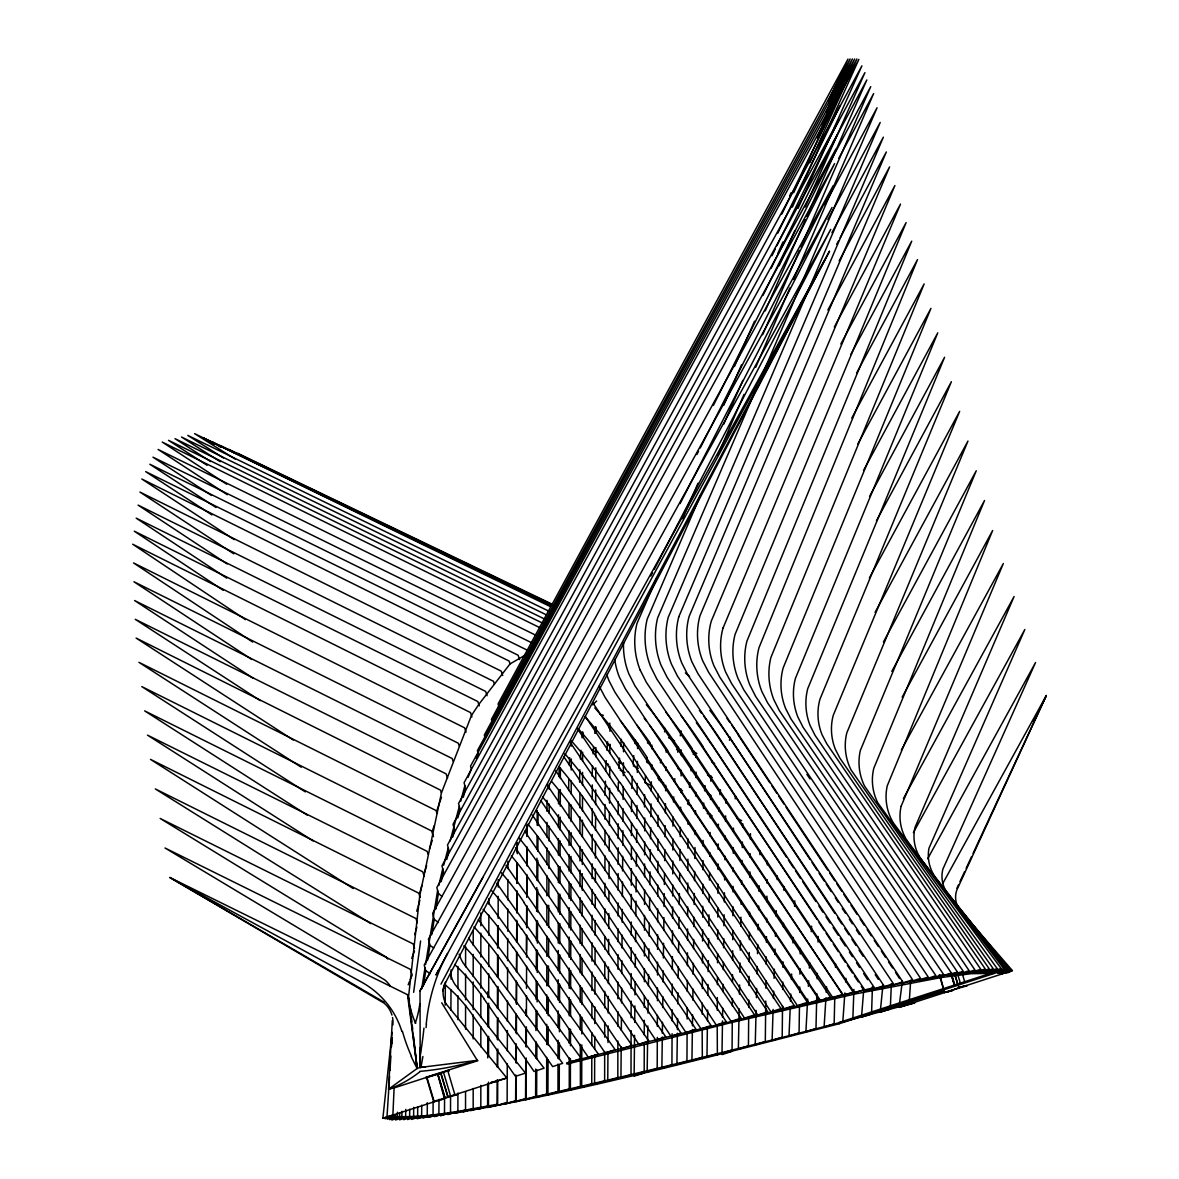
<?xml version="1.0" encoding="UTF-8"?>
<svg xmlns="http://www.w3.org/2000/svg" width="1179" height="1179" viewBox="0 0 1179 1179"><rect width="100%" height="100%" fill="white"/><g stroke="black" fill="none" stroke-linecap="round" stroke-linejoin="round"><path stroke-width="1.5" d="M457.909 1093.007L457.894 1111.34L447.873 1114.597M457.938 1019.643L457.953 995.798M457.953 988.459L457.968 966.456M465.543 1091.651L465.543 1110.014L455.507 1113.285M465.572 1029.223L465.572 1005.348M465.587 999.836L465.587 974.119M465.587 966.78L465.602 946.575M473.177 1088.497L473.177 1108.687L463.141 1111.959M473.192 1038.905L473.192 1015.031M473.192 1009.519L473.206 981.974M473.206 976.463L473.206 954.415M473.206 945.234L473.221 930.54M480.826 1085.358L480.826 1107.376L470.775 1110.633M480.826 1046.849L480.826 1026.673M480.826 1017.506L480.84 993.661M480.84 988.164L480.84 964.319M480.84 956.994L480.84 933.149M480.84 925.81L480.84 912.973M546.702 1057.371L546.658 1094.083L536.622 1097.354L536.754 1069.81M546.717 1044.506L546.732 1024.315M546.747 1013.306L546.776 994.943M546.776 985.762L546.805 965.557M546.82 956.375L546.835 936.185M546.85 925.161L546.879 904.971M546.879 895.789L546.909 875.599M546.923 864.575L546.938 848.055M546.953 837.031L546.968 822.352M546.982 811.329L546.997 800.32M604.68 1051.742L604.635 1081.04L594.584 1084.297L594.688 1054.866M604.694 1037.093L604.709 1022.444M604.739 1007.794L604.753 991.303M604.768 978.496L604.798 962.02M604.812 949.198L604.827 936.377M604.856 921.727L604.871 908.906M604.886 896.099L604.901 883.277M604.93 870.456L604.945 855.807M604.96 844.827L604.974 830.178M604.989 819.184L605.019 804.535M605.033 795.383L605.033 788.058M487.664 1083.604L487.605 1107.494C628.716 1076.162 769.474 1041.912 909.112 1004.11L914.845 1002.887L898.987 1007.382L902.348 981.237M487.723 1057.887L487.767 1037.667M487.797 1026.644L487.855 1004.596M487.87 997.257L487.885 991.745M488.504 1082.175L488.46 1106.049L478.423 1109.306M488.563 1056.472L488.607 1036.282M488.622 1027.101L488.666 1003.226M488.681 997.729L488.74 973.854M488.754 966.515L488.799 944.482M488.813 935.301L488.858 915.11M488.872 904.087L488.887 898.575M497.715 1080.303L497.641 1104.222C465.808 1109.866 433.754 1116.911 401.273 1116.675C418.059 1120.359 440.047 1114.464 458.248 1112.519C586.774 1090.148 712.838 1055.765 839.183 1023.755L994.604 973.309L994.265 972.13L838.829 1022.576L839.183 1023.755M497.744 1067.422L497.789 1049.015M497.818 1039.819L497.877 1017.742M497.906 1008.531L497.965 986.455M497.98 977.258L498.054 955.167M498.069 947.813L498.127 925.736M498.142 918.367L498.201 896.291M498.231 887.094L498.245 879.726M558.021 1064.077L557.962 1091.562L547.926 1094.834L548.073 1059.877M558.035 1058.58L558.065 1040.261M558.094 1027.44L558.124 1010.934M558.153 999.939L558.198 979.793M558.212 970.626L558.256 950.466M558.271 943.141L558.301 922.98M558.33 911.986L558.36 893.667M558.389 882.658L558.419 866.167M558.433 855.173L558.478 838.682M558.492 827.687L558.522 814.866M558.537 803.872L558.566 792.877M570.444 1058.609L570.356 1089.868L580.392 1086.596L580.333 1044.402M570.474 1045.744L570.518 1029.208M570.562 1016.342L570.607 999.792M570.636 988.768L570.695 970.391M570.724 959.352L570.769 940.975M570.798 929.951L570.857 911.573M570.887 900.535L570.931 883.999M570.96 872.976L571.004 856.426M571.034 845.402L571.078 832.536M571.108 821.512L571.152 804.962M571.181 793.939L571.226 781.073M571.255 770.034L571.284 759.011M571.314 746.145L571.329 740.633M581.807 1044.962L581.689 1087.333L591.74 1084.061L591.799 1056.546M581.837 1033.924L581.881 1017.344M581.925 1004.449L581.969 987.869M581.999 974.974L582.043 958.394M582.087 945.499L582.131 928.934M582.161 916.039L582.205 901.301M582.234 890.248L582.279 873.668M582.308 864.458L582.352 849.72M582.382 836.825L582.426 820.26M582.455 811.049L582.5 796.311M582.529 785.258L582.559 772.363M582.588 761.31L582.618 752.099M582.662 737.361L582.677 731.835M591.814 1045.522L591.843 1032.686M591.873 1018.008L591.902 1003.329M591.917 990.478L591.961 972.13M591.976 961.121L592.02 942.773M592.035 929.922L592.064 915.243M592.094 904.234L592.109 889.555M592.138 878.547L592.167 863.853M592.182 851.017L592.212 834.496M592.241 825.329L592.271 808.809M592.285 799.627L592.315 784.949M617.87 1041.086L617.825 1077.901L607.76 1081.172L607.951 1051.712M617.899 1026.364L617.914 1011.626M617.943 998.746L617.973 982.181M617.988 969.285L618.002 954.563M618.032 941.667L618.047 928.787M618.061 915.891L618.091 903.011M618.105 890.13L618.135 873.551M618.15 864.354L618.164 847.775M618.179 838.578L618.209 823.841M618.223 814.645L618.238 801.749M631.089 1030.608L631.016 1074.776L620.95 1078.048L621.2 1046.878M631.119 1017.728L631.148 1001.163M631.163 988.282L631.192 973.559M631.222 960.679L631.237 947.798M631.266 934.918L631.281 922.037M631.31 909.142L631.34 894.419M631.354 885.223L631.384 868.658M631.399 859.462L631.428 846.581M631.443 835.528L631.472 822.647M631.487 811.609L631.517 800.57M644.25 1042.369L644.191 1072.934L634.125 1076.206L634.567 1035.324M644.265 1035.015L644.294 1020.292M644.323 1007.426L644.353 996.388M644.382 981.68L644.397 968.799M644.427 955.933L644.456 943.053M644.486 930.187L644.515 915.479M644.53 904.44L644.559 889.732M644.589 876.852L644.618 863.986M644.633 854.79L644.662 841.909M644.677 830.886L644.707 818.005M445.913 1003.727A21.03 18.333 77.9 0 1 444.277 985.054L829.471 251.304L420.019 990.832L420.196 1067.452L417.174 1068.439L388.539 1089.204L392.312 1020.572M433.12 1101.952L433.061 1114.774L423.025 1118.031M450.57 1096.116L450.511 1112.578L440.474 1115.85M450.909 1010.167L450.982 990.051M451.026 979.071L451.056 969.919M497.096 1103.736L497.17 1079.89M497.214 1067.054L497.273 1050.548M497.302 1039.554L497.376 1019.378M497.405 1008.384L497.479 988.208M497.509 977.214L497.582 955.211M497.612 947.872L497.685 925.869M507.265 1063.664L507.132 1102.291L498.761 1105.018M507.309 1050.784L507.383 1030.534M507.412 1021.338L507.486 1001.104M507.515 990.065L507.589 967.974M507.618 960.62L507.692 938.543M507.722 931.174L507.795 909.097M507.825 899.901L507.898 879.667M507.943 868.614L507.957 861.259M526.247 1058.079L526.099 1098.445L516.048 1101.717L516.181 1076M526.291 1047.055L526.365 1026.88M526.409 1015.856L526.482 995.665M526.497 988.326L526.586 966.308M526.615 957.127L526.704 935.109M526.718 927.77L526.807 905.737M526.836 896.556L526.925 874.538M526.954 865.357L527.028 847.008M527.057 835.999L527.101 824.976M548.132 1045.154L548.22 1026.762M548.264 1015.723L548.353 997.316M548.397 986.278L548.486 966.043M548.53 956.847L548.603 938.44M548.662 927.401L548.751 905.325M548.795 896.128L548.869 879.563M548.913 868.525L548.987 851.975M549.031 840.922L549.105 826.214M549.163 813.333L549.193 804.137M549.267 789.414L549.281 783.888M559.318 1064.799L559.229 1092.314L569.265 1089.057L569.251 1057.917M559.347 1059.302L559.406 1042.781M559.436 1031.772L559.494 1015.266M559.553 1002.43L559.612 984.082M559.657 973.073L559.716 954.725M559.76 943.716L559.833 923.54M559.863 914.359L559.937 894.183M559.981 883.174L560.04 866.668M560.069 855.659L560.128 840.981M560.172 829.972L560.217 817.135M560.261 806.127L560.32 789.621M560.349 778.612L560.393 767.603M594.717 1049.339L594.761 1036.459M594.805 1023.578L594.879 1007.028M594.923 994.148L594.982 977.583M595.027 964.702L595.1 948.137M595.144 935.256L595.203 920.548M595.248 907.668L595.292 894.787M595.351 881.907L595.395 869.026M595.439 857.988L595.498 841.423M595.542 830.384L595.601 815.662M595.646 804.623L595.69 789.901M595.734 780.704L595.778 767.824M595.822 756.785L595.852 747.574M595.911 732.866L595.926 727.34M657.307 1037.387L657.204 1068.572L647.153 1071.844L647.816 1025.966M657.337 1026.378L657.381 1015.37M657.425 1000.691L657.469 987.84M657.514 975.004L657.543 962.152M657.587 949.316L657.646 934.638M657.676 921.786L657.72 908.95M657.764 896.099L657.794 885.09M657.838 872.254L657.882 861.245M657.911 850.236L657.941 839.227M657.985 826.376L658.029 815.367M672.074 1033.732L671.927 1064.946L661.876 1068.218L662.303 1036.989M672.118 1020.867L672.177 1009.858M672.236 995.164L672.281 984.141M672.354 969.447L672.398 956.596M672.457 943.731L672.516 930.879M672.575 918.028L672.619 907.005M672.664 895.981L672.723 884.957M672.767 873.948L672.826 861.083M672.87 850.074L672.914 839.05M672.973 826.184L673.017 817.003M687.106 1031.831L686.959 1061.218L676.908 1064.49L677.365 1033.246M687.165 1018.98L687.21 1007.957M687.283 991.421L687.342 980.397M687.401 965.704L687.46 952.853M687.519 939.987L687.578 928.978M687.637 916.112L687.681 906.931M687.74 892.238L687.784 883.056M687.843 870.19L687.902 859.167M687.947 848.158L687.991 838.962M688.064 824.268L688.079 820.599M427.314 1102.704L427.255 1115.496L417.219 1118.753M516.24 1063.134L516.328 1046.598M516.387 1033.747L516.476 1015.37M516.535 1004.346L516.638 982.313M516.697 971.29L516.785 952.912M516.844 941.888L516.947 921.683M516.991 912.502L517.08 892.297M517.124 883.1L517.227 862.895M517.272 853.714L517.33 842.69M515.783 1074.909L515.621 1100.7L505.57 1103.957M515.871 1062.028L515.989 1043.607M516.063 1032.568L516.181 1014.146M516.24 1003.093L516.387 981.002M516.446 971.791L516.579 951.541M516.638 942.33L516.77 920.224M516.815 912.855L516.962 890.764M517.006 883.395L517.139 863.146M517.213 852.093L517.272 842.882M525.775 1059.273L525.539 1099.801L535.59 1096.529L535.738 1069.029M525.849 1046.392L525.967 1027.97M526.04 1015.075L526.07 1009.563M526.423 950.628L526.512 935.89M526.571 926.679L526.689 906.43M526.733 897.219L526.866 876.97M526.925 865.917L527.028 847.495M527.101 836.442L527.16 825.403M535.811 1058.035L535.9 1041.529M535.959 1030.534L536.077 1010.374M536.136 999.365L536.239 981.046M536.312 970.037L536.43 949.876M536.474 940.709L536.592 920.548M536.651 911.382L536.784 887.551M536.828 880.212L536.946 858.224M537.005 849.057L537.079 836.22M537.138 825.226L537.226 810.562M536.813 1058.786L536.887 1044.108M536.961 1029.414L537.064 1011.051M537.108 1001.87L537.211 981.665M537.256 972.483L537.373 950.451M537.418 943.112L537.521 921.079M537.58 911.898L537.683 889.865M537.742 880.684L537.845 860.478M537.889 851.297L537.963 836.604M538.022 825.595L538.081 812.744M608.01 1042.501L608.113 1025.936M608.187 1013.041L608.29 996.461M608.379 983.581L608.482 967.001M608.556 954.106L608.659 939.383M608.718 928.33L608.821 913.607M608.895 900.712L608.953 891.501M609.027 878.606L609.13 862.041M609.204 850.987L609.292 836.265M609.366 825.212L609.44 812.316M609.499 803.105L609.602 788.383M609.661 777.329L609.735 766.276M609.808 753.396L609.867 744.185M609.956 731.289L609.985 725.763M702.139 1028.751L702.345 1058.668L701.991 1057.489L691.94 1060.761L692.382 1029.503M702.212 1014.117L702.271 1003.152M702.345 988.533L702.404 977.568M702.478 962.934L702.522 953.796M702.581 941.004L702.64 930.039M702.713 917.233L702.758 906.268M702.831 893.476L702.876 884.338M702.949 869.719L702.993 860.567M703.067 845.947L703.097 840.465M717.2 1024.949L717.377 1054.94L717.038 1053.761L706.973 1057.032L707.371 1028.132M717.274 1010.315L717.348 997.522M717.421 984.716L717.466 977.406M717.539 962.771L717.598 953.634M717.672 939L717.731 929.863M717.805 917.07L717.849 907.918M717.937 893.299L717.982 884.147M718.07 869.527L718.099 864.045M718.173 849.411L718.203 843.928M732.247 1022.458L732.071 1051.329L721.99 1054.601L722.491 1020.926M732.351 1005.908L732.395 998.539M732.483 981.989L732.542 974.635M732.631 959.927L732.675 950.731M732.748 939.707L732.807 930.511M732.896 915.788L732.955 906.607M733.043 891.884L733.073 886.372M733.161 871.664L733.191 867.98M733.279 853.272L733.309 847.76M413.696 1107.317L413.637 1116.439L403.601 1119.696M417.705 1107.11L417.631 1116.307L407.61 1119.564M421.728 1105.18L421.64 1116.159L411.618 1119.416M444.586 1096.868L444.483 1113.374L434.447 1116.646M445.205 1005.156L445.353 983.139M621.333 1030.387L621.421 1017.551M621.539 1002.887L621.657 988.223M621.775 973.559L621.878 960.738M621.967 947.901L622.07 935.065M622.173 922.243L622.276 909.407M622.379 896.585L622.483 881.921M622.571 870.913L622.689 856.249M622.777 845.255L622.895 830.591M622.954 821.424L623.057 808.602M623.131 799.436L623.234 786.599M623.323 775.605L623.411 762.769M623.499 751.775L623.573 742.608M420.387 1047.276L420.196 1067.452L477.274 1060.363L441.727 1002.813M439.015 1099.359L438.883 1114.037L428.847 1117.309M748.68 1016.578L748.429 1045.876L738.363 1049.148L739.145 1008.826M748.768 1007.426L748.827 1000.101M748.96 985.452L749.048 976.3M749.181 961.651L749.254 952.499M749.372 939.678L749.431 932.353M749.579 915.877L749.608 912.207M749.918 877.412L749.962 871.929M750.095 857.28L750.139 853.611M634.7 1022.458L634.877 1005.908M634.98 994.884L635.127 982.019M635.275 967.311L635.407 954.43M635.54 941.564L635.658 930.54M635.82 915.832L635.967 901.124M636.071 891.928L636.218 877.22M636.336 866.197L636.468 853.316M636.586 842.292L636.719 829.426M636.837 818.388L636.969 805.522M637.087 794.484L637.205 783.46M637.323 772.437L637.441 761.398M637.574 748.532L637.633 743.021M765.76 1001.074L765.304 1041.558L755.238 1044.815L756.093 1010.344M765.893 988.194L765.982 980.825M766.173 964.26L766.247 956.906M766.409 942.183L766.483 936.657M766.645 921.934L766.689 918.264M766.866 901.699L766.925 896.173M767.072 883.292L767.116 879.608M767.278 864.9L767.323 861.215M782.532 1005.982L782.193 1037.225L772.112 1040.497L773.1 1009.416M782.723 989.446L782.812 982.092M782.974 967.384L783.033 961.872M783.431 926.959L783.475 923.275M783.843 890.204L783.888 886.52M409.717 1109.218L409.629 1116.587L399.593 1119.844M648.008 1013.115L648.185 1000.264M648.406 985.585L648.553 974.561M648.774 959.883L648.922 948.874M649.113 936.023L649.305 923.172M649.482 910.321L649.673 897.484M649.85 884.633L650.042 871.782M650.204 860.773L650.366 849.75M650.513 838.741L650.675 827.732M650.837 816.723L651.029 803.872M651.206 791.021L651.339 781.839M651.53 769.003L651.574 765.333M651.825 748.812L651.869 745.143M662.347 1033.305L662.495 1022.281M662.701 1007.588L662.849 996.564M663.055 981.856L663.202 970.833M663.379 957.982L663.571 943.274M663.748 930.423L663.924 917.557M664.072 906.533L664.249 893.667M664.366 884.486L664.529 873.462M664.691 860.596L664.853 849.573M665.015 836.722L665.177 825.698M665.354 812.832L665.472 803.651M665.649 790.785L665.722 785.273M665.914 770.58L665.973 766.895M666.164 752.202L666.223 748.532M677.409 1029.562L677.571 1018.538M677.792 1003.845L677.954 992.806M678.161 978.113L678.323 967.075M678.544 952.381L678.706 941.343M678.883 928.477L679.045 917.454M679.237 904.588L679.399 893.564M679.59 880.698L679.693 873.344M679.885 860.478L680.032 849.455M680.224 836.589L680.357 827.393M680.607 810.857L680.651 807.173M680.872 792.48L680.917 788.795M681.108 775.929L681.197 770.418L677.984 768.649M692.441 1025.833L692.589 1014.81M692.81 1000.101L692.957 989.063M693.178 974.355L693.326 963.331M693.547 948.623L693.679 939.427M693.856 926.561L693.989 917.365M694.18 904.499L694.328 893.476M694.519 880.61L694.652 871.414M694.829 858.548L694.991 847.509M695.183 834.644L695.227 830.974M695.463 814.424L695.522 810.739M695.728 796.031L695.787 792.362M695.993 777.654L696.067 772.142M707.474 1020.896L707.636 1010.064M707.842 995.415L707.989 984.436M708.166 971.614L708.328 960.62M708.505 947.813L708.638 938.661M708.815 925.839L708.962 914.845M709.154 902.038L709.257 894.714M709.463 880.065L709.566 872.74M709.787 856.263L709.846 852.594M710.082 836.117L710.126 832.462M710.333 817.813L710.377 814.144M710.583 799.495L710.642 795.84M710.849 781.191L710.922 775.694M722.55 1017.271L722.698 1008.119M722.948 991.642L723.051 984.318M723.272 969.669L723.39 962.344M723.611 947.71L723.744 938.558M723.95 925.736L724.112 914.757M724.304 901.935L724.437 892.783M724.643 879.976L724.687 876.306M724.938 859.83L724.997 856.175M725.247 839.699L725.306 836.029M725.527 821.395L725.616 815.897M725.807 803.091L725.866 799.421M799.45 1007.19L799.067 1032.892L789.002 1036.164L790.254 1006.91M799.671 992.497L799.76 986.985M799.937 974.134L800.025 968.622M800.246 953.929L800.32 948.417M405.768 1109.38L405.62 1116.719L395.599 1119.976M420.402 1056.561L420.196 1067.452L425.575 1066.759M739.425 994.162L739.616 985.01M739.867 972.174L740.044 963.007M740.294 950.186L740.471 941.019M740.751 926.355L740.928 917.203M741.178 904.367L741.252 900.697M741.576 884.206L741.65 880.551M741.974 864.045L742.033 860.39M742.284 847.554L742.402 842.057M742.682 827.393L742.755 823.738M816.811 993.573L815.971 1028.56L805.891 1031.831L807.659 999.055M817.165 978.85L817.312 973.323M818.064 942.021L818.197 936.494M834.791 996.476L834.157 1023.814L824.092 1027.086L825.934 997.861M835.469 967.325L835.557 963.685M397.441 1112.254L397.352 1115.923L387.331 1119.18M399.681 1112.681L399.593 1116.351L389.571 1119.608M401.965 1111.296L401.833 1116.793L391.811 1120.05M756.417 997.64L756.638 988.474M757.006 973.825L757.183 966.485M757.507 953.664L757.743 944.497M758.112 929.848L758.244 924.351M758.613 909.687L758.701 906.017M759.07 891.368L759.202 885.871M759.983 854.716L760.072 851.046M773.439 998.436L773.675 991.126M774.072 978.319L774.367 969.182M774.824 954.563L775.001 949.066M775.399 936.273L775.517 932.618M776.047 916.157L776.209 910.674M777.197 879.593L777.315 875.938M872.431 986.617L871.561 1013.969L861.495 1017.241L863.735 989.77M853.92 989.461L852.859 1018.892L842.779 1022.164L844.886 992.924M790.49 1001.428L790.8 994.118M791.418 979.498L791.654 974.016M792.981 942.935L793.216 937.452M794.543 906.371L794.779 900.889M890.44 1005.436L891.368 983.669M427.535 1077.061L394.11 1087.922L392.887 1115.054L382.866 1118.311L392.076 1032.273M392.858 1024.949L392.99 1022.473A22.416 19.527 77.8 0 0 392.533 1017.506M808.352 986.292L808.647 980.84M809.339 968.092L809.634 962.624M811.299 931.661L811.594 926.193M826.273 992.379L826.612 986.897M387.036 1116.307L389.601 1076.118M389.954 1070.635L390.883 1056.016M391.472 1046.878L392.047 1037.741M909.318 1000.47L910.719 980.412M845.682 981.96L845.947 978.305M391.752 1043.887L392.076 1040.232M426.091 1027.587L426.43 1024.006M882.924 985.29L880.212 1012.319L890.278 1009.062M413.637 992.335L420.608 940.975M421.714 988.842L425 967.944M437.615 890.499L425.56 964.496M435.891 908.994L438.396 893.431L436.834 887.566L834.57 163.616L713.398 405.355M423.261 986.366L425.781 970.877L424.219 965.011L830.738 229.374L654.212 569.472M427.461 960.546L429.981 945.057L428.419 939.191L832.02 207.475L680.121 503.566M431.676 934.785L434.226 919.369L432.634 913.386L833.288 185.545L700.193 448.005M527.042 654.065L510.035 663.91L478.792 704.408L471.467 715.447L441.418 792.966L419.695 896.011L408.465 997.567L417.174 1068.439L407.521 994.693L169.864 877.53L383.927 1003.049A22.416 19.527 77.8 0 1 391.944 1015.075M438.794 885.473L442.744 868.717M441.152 881.7L443.525 871.649L441.963 865.784L835.896 149.099L762.887 295.531M443.658 865.253L448.271 847.952M450.113 841.025L459.324 806.421M460.709 801.234L464.85 785.671M446.738 859.535L449.052 850.884L447.489 845.019L837.252 134.701L771.066 268.326M452.736 837.031L454.578 830.119L453.016 824.268L838.593 120.317L776.843 245.821M457.791 818.005L460.105 809.354L458.543 803.503L839.949 105.933L777.742 233.221M463.318 797.24L465.631 788.589L464.069 782.738L841.305 91.535L781.839 214.092M442.788 990.773L445.544 982.063M468.078 777.374L471.305 769.091L470.524 766.158L842.676 84.814L817.135 137.796M723.169 627.759L900.505 204.085L834.319 327.04M901.11 806.274L1003.358 563.503L901.346 750.065M678.736 616.897L883.366 137.177L831.947 232.705M757.183 386.476L657.646 617.914A69.281 60.306 77.8 0 0 661.036 665.192L667.196 677.439L874.302 987.589C771.744 1012.26 668.552 1035.368 566.627 1062.927L566.981 1064.092L731.437 1022.532L854.834 994.03L941.697 977.435L971.069 973.707L994.604 973.309M761.546 376.337L877.073 107.746L824.74 204.763M497.538 709.891L498.864 706.796L498.098 703.863L847.981 59.083L828.675 100.863M700.341 495.755L647.197 619.108A70.401 61.279 77.8 0 0 650.69 666.769L656.88 679.119L864.531 989.594L854.48 992.865L691.778 748.665M717.819 455.197L744.023 394.361M755.68 367.332L789.901 287.912M793.541 279.467L873.624 93.598L838.8 158.295M656.836 577.798L636.999 623.367A68.014 59.23 77.8 0 0 640.226 670.217M682.567 518.716L697.997 483.272M723.729 424.189L742.829 380.316M762.68 334.733L799.436 250.331M800.895 246.956L870.736 86.612L830.576 161.11M723.729 405.296L741.517 364.842M765.245 310.902L805.286 219.869M806.775 216.494L866.83 79.951L832.831 143.16M476.139 758.185L478.202 753.514L477.421 750.581L844.002 78.374L821.822 124.841M734.414 366.522L754.545 321.189M779.157 265.761L794.823 230.494M805.257 206.988L864.929 72.641L824.696 147.08M777.742 253.691L783.003 241.946M798.036 208.403L861.908 65.847L829.5 125.755M792.362 207.077L858.872 59.377L839.64 94.968M809.855 162.731L856.868 58.965L837.635 94.512M793.659 192.781L854.628 58.965L838.844 88.071M789.606 196.053L791.138 192.708M827.879 112.447L852.388 58.95L840.096 81.616M833.995 94.04L850.147 58.95L834.349 88.042M956.906 888.214L958.453 884.898M959.986 881.583L964.614 871.605M966.161 868.289L971.555 856.661M973.088 853.331L1046.318 695.507L942.832 883.395M828.94 103.796L846.861 65.449L491.407 719.382L492.188 722.3M826.464 111.872L845.328 71.948L484.318 735.018L485.085 737.936M440.99 984.141L829.471 251.304L435.95 974.959L438.676 969.949M771.965 255.74L775.222 249.123M1033.364 721.887L1046.318 695.507L956.921 889.821A18.776 16.432 77.9 0 0 955.653 898.707L955.933 900.962A18.776 16.432 77.9 0 0 959.455 909.304M696.877 454.563L698.543 451.292M650.823 576.015L652.518 572.743M839.139 260.898L889.585 166.917L699.972 615.806A62.605 54.499 77.9 0 0 702.655 660.726L708.623 672.325L912.62 979.778L902.569 983.05L864.266 990.846L861.304 986.381M856.558 373.095L917.498 259.616L758.996 647.684A62.782 54.72 77.8 0 0 761.885 691.557L767.647 702.905L951.394 972.999L941.343 976.256L902.569 983.05M827.909 219.545L880.212 122.454L668.198 617.413A67.468 58.714 77.9 0 0 671.411 664.057L677.498 676.142L883.852 985.644L873.801 988.916M836.677 244.304L838.416 241.061M840.17 237.834L886.328 151.958L689.111 616.44A64.108 55.84 77.8 0 0 691.955 661.92L697.968 673.666L902.76 981.827L892.709 985.084M827.85 310.062L894.905 185.545L711.291 621.082A61.617 53.674 77.8 0 0 713.87 665.649L719.809 677.144L920.578 978.349L910.527 981.621M840.804 344.032L906.12 222.61L735.062 634.435A63.474 55.325 77.8 0 0 738.025 678.47L743.802 689.862L935.905 975.696L925.854 978.968M850.766 354.54L911.721 241.15L746.941 641.096A62.988 54.882 77.9 0 0 749.859 685.028L755.621 696.406L943.554 974.385L933.503 977.642M851.798 418.059L924.144 283.933L770.904 657.469A61.617 53.689 77.9 0 0 773.881 699.766L779.393 710.731L957.525 972.159L941.343 976.256M857.826 443.997L930.953 308.382L783.18 667.874A57.019 49.724 77.9 0 0 785.641 708.564L791.05 719.057L963.346 971.437L947.474 975.431M863.529 470.539L937.777 332.832L795.457 678.279A55.104 48.044 77.9 0 0 797.932 717.156L803.046 727.207L969.167 970.715L959.102 973.972M869.557 496.477L944.585 357.281L807.733 688.683A53.291 46.497 77.9 0 0 810.209 725.763L815.072 735.372L974.974 969.978L964.908 973.25M876.454 520.794L951.379 381.716L820.009 699.073A48.943 42.709 77.9 0 0 822.014 734.605L826.759 743.757L980.781 969.256L970.715 972.528L953.28 974.709M835.351 94.541L837.105 91.314M869.35 578.049L959.662 411.353L833.273 715.255A48.03 41.943 77.9 0 0 835.38 749.343L839.89 758.156L985.276 968.961L975.21 972.233L970.715 972.528M875.069 612.417L967.959 441.064L846.831 732.793A47.646 41.589 77.9 0 0 851.076 769.946L989.255 968.829L979.189 972.1L975.21 972.233M883.439 641.921L976.256 470.775L860.346 750.463A47.455 41.457 77.9 0 0 864.634 786.216L993.219 968.711L983.153 971.968L979.189 972.1M891.796 671.411L984.539 500.486L873.831 768.192A44.463 38.833 77.9 0 0 877.78 802.781L997.183 968.578L987.118 971.85L983.153 971.968M902.171 697.187L992.644 530.506L887.256 785.803A44.861 39.216 77.9 0 0 893.387 822.942L1001.133 968.46L991.067 971.717L987.118 971.85M903.365 798.669L1014.102 596.5L915.066 827.26A35.414 30.993 77.9 0 0 921.831 860.213M913.386 832.595L1024.831 629.512L928.978 848.217A33.513 29.254 77.9 0 0 936.951 879.254L1008.089 969.669L998.009 972.94L991.067 971.717M927.681 858.725L1035.56 662.524L942.935 869.026A25.629 22.401 77.9 0 0 947.99 894.021L1010.226 970.14L1000.146 973.412L998.009 972.94M420.019 990.832L482.889 877.5M592.698 704.865L596.618 700.989M966.603 985.88C969.064 984.774 960.266 987.088 965.852 985.703L963.744 986.219M455.713 1095.07L456.509 1094.687L454.667 1094.982M966.957 985.791L944.07 992.453L944.806 992.364M944.453 992.335L939.84 975.004M962.035 912.428L1012.393 970.597L1008.06 972.646L1000.146 973.412M443.658 1072.065L437.763 1074.275M441.698 1099.609L447.961 1096.691L440.858 1072.846L437.91 1074.231L445.131 1098.091L444.35 1098.327L437.733 1074.275L426.518 1077.503L433.621 1101.348L445.161 1098.047M955.447 989.048L956.287 988.813L955.226 989.122M426.518 1077.503L440.858 1072.846M952.72 990.389L945.587 992.276L952.883 990.345M961.43 986.823L964.024 986.13L958.556 987.619L961.622 986.749M477.922 1060.673L425.943 1077.252L427.461 1077.075M382.866 1118.311L436.819 1100.921M452.898 1095.394L506.837 1078.004L445.957 1003.697M385.106 1118.738L395.112 1115.481M883.351 986.97L893.387 983.699L687.814 674.86L681.757 662.952A65.729 57.211 77.9 0 1 678.765 616.912M918.19 980.294L928.241 977.023L731.614 683.599L725.689 672.148A61.131 53.32 77.7 0 1 723.125 627.729M634.14 1074.909L644.191 1071.652M722.005 1053.304L732.071 1050.032M993.72 972.027L1003.801 968.755L906.636 840.023M995.872 972.483L1005.952 969.212L921.845 860.198M941.431 990.375L941.888 991.893L887.05 1009.504L889.246 1008.988L888.789 1007.455L944.158 989.874M898.987 1007.382L945.912 992.173L944.438 992.482M965.527 985.806L1012.393 970.597M960.369 987.103L949.817 991.215M437.866 1074.275L441.757 1073.155M506.837 1078.004L490.995 1082.514L496.845 1081.261M456.096 1094.967L444.969 1098.135L438.367 1075.985M450.761 1095.925L447.858 1096.75L440.592 1072.934M438.956 1100.39L441.86 1099.565M947.415 991.848L950.009 991.141M446.06 1071.446L443.466 1072.138L450.57 1095.998L453.163 1095.291M436.554 1101.009L439.148 1100.316M445.78 1071.534L447.814 1071.033M888.804 1007.455L890.985 1006.94M394.11 1087.922L388.539 1089.204A290.285 171.913 74.9 0 0 419.871 1071.785M447.548 1071.121L449.405 1070.841M426.474 1077.798L427.609 1077.591M435.051 1101.333L433.209 1101.613L434.064 1101.215L426.945 1077.37L426.091 1077.768L426.842 1077.68M433.577 1101.643L434.727 1101.451M940.533 992.143L941.888 991.893M449.243 1070.326L447.725 1070.503L454.917 1094.878M1001.266 973.633L1002.327 973.869M600.067 714.4L603.339 715.299M591.652 749.977L596.677 752.276M618.444 762.224L623.47 764.523M660.328 781.368L663.674 782.9M606.905 743.772L610.25 745.305M532.26 643.056L152.961 457.172L211.542 495.475M552.288 604.237L237.804 453.34L247.251 459.103M552.627 605.033L228.947 449.464L235.225 453.311M551.772 605.122L220.252 445.515L224.953 448.403M552.583 606.05L211.572 441.58L220.945 447.372M551.801 606.212L202.876 437.63L213.797 444.424M550.49 606.669L194.609 433.651L235.122 459.058M549.65 611.562L187.815 435.419L223.494 457.968M545.715 614.539L181.507 437.026L220.267 461.711M545.494 619.491L175.023 438.676L210.673 461.564M542.826 623.249L168.538 440.342L207.091 465.292M539.908 627.7L162.23 442.066L226.692 484.23M535.487 635.098L158.089 449.45L227.311 494.723M527.676 650.381L149.821 464.231L215.949 507.471M605.284 762.784L608.57 764.419M620.08 770.138L625.017 772.584M644.736 782.384L651.324 785.641M687.49 803.606L690.791 805.228M707.223 813.392L712.16 815.839M633.285 765.878L638.207 768.369M657.911 778.332L661.198 779.997M679.251 789.119L682.538 790.785M736.728 818.167L741.65 820.658M647.183 762.518L652.09 765.038M707.621 793.629L710.893 795.309M668.611 737.745L674.535 740.869M647.418 742.858L650.661 744.583M707.444 774.868L712.308 777.462M676.554 749.52L681.403 752.158M692.191 751.834L695.418 753.602M693.827 751.775L696.804 753.455M711.644 761.84L714.621 763.506M385.651 956.759L160.167 818.462L413.136 943.922L414.551 948.225M370.81 923.599L155.319 788.928L415.936 918.529L417.366 922.833M313.157 840.936L147.508 735.151L422.745 871.782L424.16 876.1M353.228 888.553L150.485 759.379L418.751 893.151L420.181 897.455M307.351 815.205L144.649 710.878L427.166 851.371L428.124 854.23M305.317 791.875L141.804 686.605L431.602 830.944L433.504 836.692M301.234 767.205L138.945 662.333L436.038 810.518L436.982 813.392M293.32 740.044L136.086 638.06L440.46 790.107L441.418 792.966M260.264 700.635L135.246 619.314L446.104 773.866L447.534 778.169M383.986 1002.121L169.864 877.53L360.848 981.724A106.906 94.629 -31.3 0 1 401.877 1031.492M211.955 514.958L145.68 471.629L518.126 655.244L519.556 659.562M253.234 678.279L134.598 600.538L452.205 758.539L453.149 761.413M234.179 539.614L141.819 479.013L509.077 661.036L510.035 663.91M233.737 553.806L139.933 492.056L501.267 671.16L502.696 675.479M227.164 563.945L138.061 505.098L493.456 681.285L494.414 684.159M251.746 659.474L133.964 581.763L458.307 743.227L459.25 746.086M226.736 578.137L136.174 518.141L485.645 691.41L487.074 695.728M223.244 590.311L134.288 531.184L477.834 701.534L479.263 705.853M252.66 642.039L133.536 562.928L464.614 727.826L466.044 732.144M245.527 619.638L132.682 544.212L470.509 712.573L471.939 716.876M689.568 676.392L685.382 672.973M488.106 902.23L598.357 1054.055L588.336 1057.312L513.351 947.459M496.772 883.263L615.202 1049.737L605.181 1052.994L521.781 928.86M506.012 865.298L632.047 1045.419L622.026 1048.691L524.066 902.819M493.353 981.798L552.671 1066.597L562.692 1063.325L470.657 941.196A36.564 31.833 77.8 0 1 468.947 938.13M472.558 1015.178L515.459 1076.368L525.466 1073.111L454.888 984.318A25.304 22.003 77.8 0 1 450.702 974.001M515.518 848.025L648.892 1041.116L638.871 1044.373L532.554 884.324M484.083 998.967L534.058 1071.475L544.079 1068.218L463.008 962.727A32.319 28.119 77.8 0 1 459.176 954.106M524.743 831.313L665.737 1036.798L655.701 1040.055L539.967 866.064A292.038 254.089 77.8 0 0 519.217 838.225M532.289 814.998L680.976 1032.996L670.954 1036.267L549.871 853.625A309.576 269.298 77.8 0 0 527.927 824.136M649.776 743.905L820.392 1000.455L830.443 997.183L625.371 688.831L619.388 677.144A63.578 55.339 77.8 0 1 614.775 659.503M555.707 770.786L726.293 1021.751L716.257 1025.008L583.443 824.342M547.307 785.14L711.055 1025.553L701.004 1028.81L570.459 833.641M563.709 756.594L741.119 1018.096L731.083 1021.353L594.319 814.704M540.778 800.497L696.008 1029.267L685.986 1032.539L560.791 843.604M570.179 742.402L754.575 1014.883L744.538 1018.14L603.899 804.373M578.167 729.845L767.78 1011.744L757.743 1015.016L611.901 793.305M668.125 751.775L832.757 997.596L842.793 994.339L634.936 685.795L628.879 673.887A65.773 57.285 77.8 0 1 623.573 642.526M806.908 774.352L809.973 778.936M738.363 735.269L769.813 782.723M771.847 785.789L776.917 793.438M778.951 796.503L784.02 804.152M786.039 807.217L827.643 869.984M829.662 873.049L834.747 880.698M836.766 883.764L841.835 891.412M843.869 894.478L848.939 902.127M850.973 905.192L857.059 914.373M860.11 918.972L864.163 925.088M867.199 929.686L871.266 935.817M874.302 940.4L878.37 946.531M881.406 951.114L885.458 957.245M888.509 961.828L892.562 967.959M895.583 972.498L899.577 978.526M711.099 743.477L786.349 857M788.383 860.066L793.467 867.729M795.501 870.795L800.585 878.473M802.619 881.538L815.839 901.478M818.889 906.076L822.957 912.207M826.007 916.82L830.075 922.951M833.126 927.549L838.21 935.227M840.244 938.292L845.328 945.956M849.396 952.101L852.446 956.7M856.514 962.83L859.565 967.428M863.632 973.574L867.7 979.705M646.564 757.994L809.03 1002.99L819.081 999.718L614.893 692.117L608.953 680.622A61.573 53.586 77.8 0 1 606.787 674.462M478.35 919.679L581.306 1058.447L571.284 1061.704L505.084 965.822A338.329 294.323 77.8 0 0 473.987 926.93M702.581 746.44L817.047 919.473M819.081 922.538L824.136 930.202M826.17 933.252L831.224 940.916M833.258 943.981L838.313 951.63M840.347 954.695L845.417 962.359M847.436 965.409L852.446 972.984M854.407 975.961L858.356 981.915M730.435 738.481L810.061 859.491M812.066 862.556L817.106 870.205M819.125 873.271L824.165 880.934M826.184 883.999L831.224 891.648M835.263 897.779L838.284 902.377M842.307 908.508L845.328 913.091M849.366 919.222L852.388 923.82M856.426 929.951L859.447 934.549M721.239 741.046L834.717 913.194M837.753 917.807L841.806 923.953M844.842 928.566L848.895 934.711M851.931 939.324L855.983 945.47M859.034 950.082L863.087 956.228M875.245 974.679L878.281 979.277M628.171 771.538L784.168 1008.752L794.204 1005.481L592.698 702.625M620.08 782.473L770.948 1011.877L780.984 1008.62L585.27 716.346M599.212 686.163L604.945 697.157L807.409 1002.356L797.372 1005.613L636.793 762.474A428.788 373.109 77.8 0 0 594.805 707.931M415.715 1023.372L414.831 1021.441A95.381 65.007 -69.2 0 1 408.538 997.537M640.256 670.217L646.372 682.332L853.169 992.129L843.118 995.385L680.327 750.507A520.027 452.544 77.8 0 0 646.328 704.674M407.521 994.693L409.422 1000.44M961.799 972.071L964.835 982.284M956.862 971.496L960.413 983.419M954.769 973.898L958.365 985.836M954.504 973.987L958.218 985.865M951.851 975.284L954.902 985.511M951.04 973.677L954.592 985.6M950.952 973.721L954.504 985.644M939.295 974.768L944.482 992.173M695.522 754.958L695.905 757.463M410.233 1007.603L410.852 1012.967M411.265 1016.549L411.869 1021.913M412.282 1025.494L412.679 1029.075M413.505 1036.223L417.174 1068.439M681.094 749.947L681.403 755.71M579.906 793.113L579.921 807.792M579.935 816.959L579.965 833.465M579.994 846.301L580.024 860.979M580.039 870.146L580.053 886.667M580.083 897.661L580.097 912.34M580.127 925.176L580.156 943.524M580.171 954.533L580.201 972.867M580.23 985.718L580.26 1002.224M580.274 1015.06L580.304 1029.739M569.044 803.341L569.059 817.99M569.074 830.812L569.089 845.461M569.089 854.628L569.103 871.104M569.118 882.098L569.118 898.575M569.133 907.742L569.148 927.888M569.148 937.04L569.162 957.186M569.177 968.18L569.192 988.326M569.206 997.478L569.221 1015.797M569.221 1028.619L569.236 1043.268M434.24 919.325A281.825 245.365 77.9 0 1 438.396 922.597M463.848 945.867A281.825 245.365 77.9 0 1 493.765 982.299M429.863 945.293A202.847 176.275 77.5 0 1 433.71 947.96M477.259 1060.289A285.731 284.331 -77.1 0 1 419.724 1071.387M426.267 1024.035A104.916 57.8 -75.2 0 1 447.475 953.502M417.145 1068.454A264.243 233.928 -31.3 0 1 411.235 1056.517M419.798 1003.86A91.991 77.578 -48.7 0 1 415.214 1023.269M423.954 1028.103A248.887 134.126 -75.3 0 1 420.033 1056.635M568.676 790.505A452.073 393.992 77.7 0 1 568.794 779.555M569.295 765.009A452.073 393.992 77.7 0 1 569.708 757.758M570.665 745.099A452.073 393.992 77.7 0 1 571.004 741.488M454.726 964.555A202.67 176.437 77.9 0 1 484.201 998.864M644.471 806.952A451.852 394.022 77.8 0 1 644.648 794.749M645.105 782.591A451.852 394.022 77.8 0 1 645.502 775.649M646.578 761.811A451.852 394.022 77.8 0 1 646.903 758.362M696.332 722.668A494.075 429.922 77.7 0 1 710.937 743.61M422.893 1056.531A247.325 135.438 -75.2 0 1 420.903 1067.481M551.492 781.279A415.568 361.82 77.9 0 1 583.708 824.121M511.332 855.836A277.404 241.503 77.9 0 1 532.702 884.206M618.209 790.917A435.36 379.329 77.8 0 1 618.356 782.266M618.901 768.457A435.36 379.329 77.8 0 1 619.579 758.141M620.64 746.13A435.36 379.329 77.8 0 1 621.377 739.307M673.504 801.956A442.921 385.931 77.9 0 1 673.695 796.945M674.594 781.957A442.921 385.931 77.9 0 1 674.845 778.641M677.748 752.217A442.921 385.931 77.9 0 1 678.441 747.294M680.283 735.873A442.921 385.931 77.9 0 1 681.138 730.995M592.197 776.209A422.598 368.202 77.8 0 1 592.477 765.878M593.081 753.867A422.598 368.202 77.8 0 1 593.568 747.014M594.835 733.367A422.598 368.202 77.8 0 1 595.616 726.573M436.952 810.577A282.872 246.44 77.7 0 1 441.491 797.328M558.64 792.877A493.323 429.392 77.8 0 1 558.654 789.635M558.905 776.696A493.323 429.392 77.8 0 1 559.288 767.013M733.441 831.21A296.577 258.746 77.9 0 1 733.471 828.115M735.21 798.846A296.577 258.746 77.9 0 1 735.534 795.796M390.396 986.219A27.043 23.551 77.8 0 0 384.826 979.941L165.016 847.996L410.321 969.315L412.223 975.048A154.464 134.391 77.8 0 0 410.13 979.896M408.17 984.819A154.464 134.391 77.8 0 1 409.467 981.532M429.495 848.954A304.388 264.715 77.9 0 1 432.295 840.376M750.33 839.05A292.849 255.592 77.9 0 1 750.478 833.671M644.176 718.247A501.37 436.628 77.9 0 1 646.372 721.062M649.644 725.306A501.37 436.628 77.9 0 1 668.39 751.554M631.856 788.442A443.319 386.108 77.9 0 1 632.327 776.327M633.079 764.243A443.319 386.108 77.9 0 1 633.801 755.651M635.054 743.654A443.319 386.108 77.9 0 1 635.481 740.25M416.747 911.234A333.141 290.196 77.7 0 1 417.617 908.095M418.059 906.533A333.141 290.196 77.7 0 1 419.886 900.299M680.976 715.461A512.261 446.266 77.9 0 1 702.861 746.204M438.367 893.461A338.329 294.323 77.8 0 1 442.11 896.541M571.977 741.562A431.263 374.907 77.7 0 1 611.665 793.496M657.985 801.234A462.684 403.483 77.8 0 1 658.221 794.233M658.973 780.247A462.684 403.483 77.8 0 1 659.223 776.769M660.446 762.857A462.684 403.483 77.8 0 1 660.815 759.394M664.573 731.864A462.684 403.483 77.8 0 1 665.148 728.445M425.811 970.803A157.013 136.72 78 0 1 430.276 973.603M444.498 984.2A157.013 136.72 78 0 1 472.632 1015.104M577.931 728.43A424.263 368.776 77.7 0 1 619.786 782.709M906.636 840.023A40.425 35.341 77.9 0 1 901.11 806.289M411.486 1056.384A265.083 234.385 -33.2 0 1 406.475 1044.034A264.302 233.471 -33.9 0 1 402.407 1031.301M483.095 909.318A341.158 296.607 77.7 0 1 513.174 947.621M491.628 890.676A323.208 280.911 77.7 0 1 521.516 929.067M726.986 718.409A421.463 367.273 78 0 1 729.948 722.521M731.908 725.277A421.463 367.273 78 0 1 738.585 735.092M432.56 830.561A269.446 234.798 77.6 0 1 434.181 825.698M419.591 893.667A334.807 291.729 77.6 0 1 421.846 885.473M620.39 720.826A450.702 392.887 78 0 1 647.153 757.507M605.372 788.073A428.095 372.608 77.9 0 1 605.416 781.191M605.697 770.86A428.095 372.608 77.9 0 1 606.183 760.573M606.89 750.301A428.095 372.608 77.9 0 1 607.657 741.768M609.189 728.195A428.095 372.608 77.9 0 1 609.867 723.125M564.829 753.764A439.723 382.055 77.6 0 1 603.501 804.697M414.64 934.652A301.868 262.696 77.8 0 1 415.509 931.661M415.966 930.187A301.868 262.696 77.8 0 1 416.88 927.225M411.707 958.439A199.266 173.401 77.8 0 1 414.463 951.114M558.802 766.497A454.328 395.879 78 0 1 594.864 814.262M665.988 712.322A554.381 482.904 77.9 0 1 692.058 748.429M699.412 710.406A452.132 393.771 77.9 0 1 701.579 713.236M703.745 716.08A452.132 393.771 77.9 0 1 721.297 741.001M385.666 956.744A34.751 30.286 77.8 0 1 387.832 959.028M542.62 797.033A402.982 350.207 77.7 0 1 570.179 833.877M688.418 804.726A403.911 352.226 77.9 0 1 688.624 799.966M689.435 787.336A403.911 352.226 77.9 0 1 689.833 782.605M691.041 770.845A403.911 352.226 77.9 0 1 691.469 767.19M693.252 754.472A403.911 352.226 77.9 0 1 693.827 750.861M579.596 782.237A425.707 370.972 77.8 0 1 579.876 769.754M580.377 759.099A425.707 370.972 77.8 0 1 580.967 750.227M582.087 737.862A425.707 370.972 77.8 0 1 582.662 732.586M584.872 716.67A416.968 362.248 77.6 0 1 627.7 771.906M718.35 827.481A330.017 287.868 77.9 0 1 718.379 824.18M718.792 811.019A330.017 287.868 77.9 0 1 718.969 807.748M719.971 794.661A330.017 287.868 77.9 0 1 720.472 789.783M729.418 740.294A330.017 287.868 77.9 0 1 730.228 737.184M709.787 710.274A425.236 369.941 77.7 0 1 730.11 738.747M424.646 872.254A316.753 275.282 77.9 0 1 426.621 865.533M536.43 811.152A342.278 297.624 77.8 0 1 560.673 843.707M501.414 872.769A283.726 247.089 78 0 1 524.287 902.642M703.45 808.263A365.991 319.317 77.8 0 1 703.716 803.032M704.585 790.858A365.991 319.317 77.8 0 1 705.057 785.656M636.837 724.967A471.01 410.587 78 0 1 650.381 743.389"/></g></svg>
